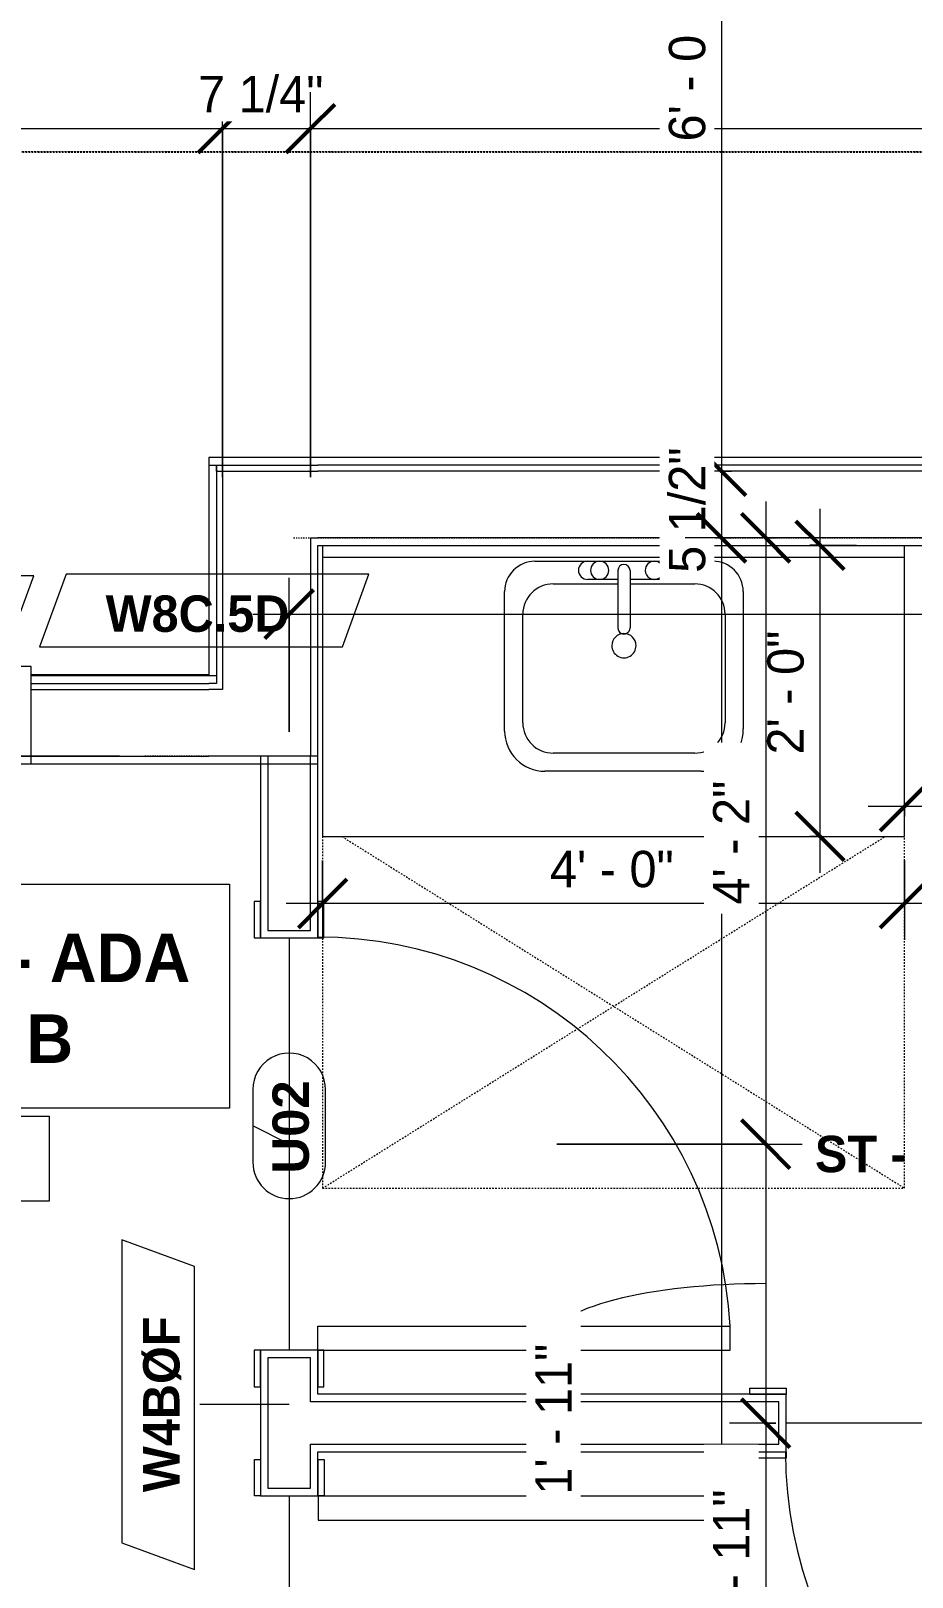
# Model space of a CAD drawing. Header units: inches. Extents: x -4058 to -1781, y 9814 to 12264.
# Drawn here: x -2668.4 to -2595.7, y 11555.5 to 11683 of the extents above; entities that cross this region are included whole.
import ezdxf

# ---------------------------------------------------------------- set-up
doc = ezdxf.new("R2010")
doc.units = ezdxf.units.IN
doc.header["$MEASUREMENT"] = 0
for name, pattern in [('Aligning Line 1_8_', [0.25, 0.125, -0.125]), ('Dash', [0.25, 0.125, -0.125]), ('Dash 3_32_', [0.1875, 0.09375, -0.09375]), ('Dash_2_', [0.25, 0.125, -0.125])]:
    doc.linetypes.add(name, pattern=pattern)
for name, color, linetype, lineweight in [('0-1', 7, 'Continuous', 5), ('0-3', 8, 'Continuous', 9), ('A-ANNO-DIMS', 211, 'Continuous', 9), ('A-ANNO-DIMS-32', 211, 'Continuous', 9), ('A-AREA-IDEN', 2, 'Continuous', 9), ('A-DETL-1', 90, 'Dash 3_32_', 9), ('A-DOOR-1', 7, 'Continuous', 9), ('A-DOOR-2', 31, 'Continuous', 9), ('A-DOOR-FRAM-1', 7, 'Continuous', 9), ('A-DOOR-IDEN', 31, 'Continuous', 9), ('A-FLOR-1', 7, 'Continuous', 9), ('A-FLOR-2', 192, 'Continuous', 9), ('A-GENM', 5, 'Continuous', 9), ('A-GENM-2', 147, 'Dash', 9), ('A-WALL-1', 7, 'Continuous', 9), ('A-WALL-2', 113, 'Continuous', 9), ('A-WALL-IDEN', 211, 'Continuous', 9), ('G-ANNO-SYMB', 111, 'Aligning Line 1_8_', 9), ('I-WALL-3', 7, 'Continuous', 9), ('P-SANR-FIXT', 6, 'Continuous', 9), ('Q-CASE', 31, 'Continuous', 9)]:
    doc.layers.add(name, color=color, linetype=linetype, lineweight=lineweight)
doc.layers.add('0-4', color=250, linetype='Dash_2_')
doc.styles.add('Arial_B', font='arialbd.ttf', dxfattribs={"height": 3})
doc.styles.add('Century Gothic', font='ufonts.com_century-gothic.ttf', dxfattribs={"height": 3})
doc.styles.add('Century Gothic_B', font='GOTHICB.TTF', dxfattribs={"height": 3})
doc.styles.add('Century Gothic_B_1', font='GOTHICB.TTF', dxfattribs={"height": 4})
doc.dimstyles.new('MARKETING_DIMENSION', dxfattribs={"dimscale": 12, "dimtxt": 3.132505, "dimasz": 0.333333, "dimexe": 0.25, "dimexo": 0.166667, "dimgap": 0.041667, "dimtad": 1, "dimdec": 4, "dimrnd": 0.0625, "dimzin": 3, "dimdsep": 46, "dimlunit": 4, "dimtxsty": 'Century Gothic', "dimblk1": 'OBLIQUE', "dimblk2": 'OBLIQUE', "dimsah": 1, "dimcen": 0.09, "dimdle": 0.25, "dimazin": 0, "dimtfac": 1, "dimtdec": 4, "dimtix": 1, "dimtmove": 0, "dimatfit": 3, "dimfxl": 1, "dimtvp": 1, "dimtfill": 1, "dimfrac": 2, "dimtolj": 1, "dimtzin": 0, "dimarcsym": 2})
doc.dimstyles.new('THE_DIMENSION_STRING_1', dxfattribs={"dimscale": 12, "dimtxt": 3.132505, "dimasz": 0.333333, "dimexe": 0.25, "dimexo": 0.166667, "dimgap": 0.041667, "dimtad": 1, "dimdec": 4, "dimrnd": 0.0625, "dimzin": 3, "dimdsep": 46, "dimlunit": 4, "dimtxsty": 'Century Gothic', "dimblk1": 'OBLIQUE', "dimblk2": 'OBLIQUE', "dimsah": 1, "dimcen": 0.09, "dimdle": 0.25, "dimazin": 0, "dimtfac": 1, "dimtdec": 4, "dimtix": 1, "dimtmove": 1, "dimatfit": 3, "dimfxl": 1, "dimtvp": 1, "dimtfill": 1, "dimfrac": 2, "dimtolj": 1, "dimtzin": 0, "dimarcsym": 2})
doc.dimstyles.new('THE_DIMENSION_STRING_2', dxfattribs={"dimscale": 12, "dimtxt": 3.132505, "dimasz": 0.333333, "dimexe": 0.25, "dimexo": 0.166667, "dimgap": 0.041667, "dimtad": 1, "dimdec": 4, "dimrnd": 0.0625, "dimzin": 3, "dimdsep": 46, "dimlunit": 4, "dimtxsty": 'Century Gothic', "dimblk1": 'OBLIQUE', "dimblk2": 'OBLIQUE', "dimsah": 1, "dimcen": 0.09, "dimdle": 0.25, "dimazin": 0, "dimtfac": 1, "dimtdec": 4, "dimtix": 1, "dimtmove": 0, "dimatfit": 3, "dimfxl": 1, "dimtvp": 1, "dimtfill": 1, "dimfrac": 2, "dimtolj": 1, "dimtzin": 0, "dimarcsym": 2})
doc.dimstyles.new('THE_DIMENSION_STRING_5', dxfattribs={"dimscale": 12, "dimtxt": 3.132505, "dimasz": 0.333333, "dimexe": 0.25, "dimexo": 0.166667, "dimgap": 0.041667, "dimtad": 1, "dimdec": 4, "dimrnd": 0.0625, "dimzin": 3, "dimdsep": 46, "dimlunit": 4, "dimtxsty": 'Century Gothic', "dimblk1": 'OBLIQUE', "dimblk2": 'OBLIQUE', "dimsah": 1, "dimcen": 0.09, "dimdle": 0.25, "dimazin": 0, "dimtfac": 1, "dimtdec": 4, "dimtix": 1, "dimtmove": 0, "dimatfit": 3, "dimfxl": 1, "dimtvp": 1, "dimtfill": 1, "dimfrac": 2, "dimtolj": 1, "dimtzin": 0, "dimarcsym": 2})

# ---------------------------------------------------------------- blocks, each defined once
blk = doc.blocks.new('CTR - 1st Phase - Shell_rvt-1-UNITS PLANS - 3RD FLOOR')
at = {"layer": 'A-FLOR-1'}
blk.add_line((-2653.75, 11629.94), (-2668.41, 11629.94), dxfattribs=at)
blk = doc.blocks.new('HOLLOW METAL - UNIT DOOR-2191978-UNITS PLANS - 3RD FLOOR')
at = {"layer": 'A-DOOR-1'}
for p, q in [((18, 39.875), (16.25, 39.875)), ((16.25, 39.875), (16.25, 3.875)), ((18, 3.875), (18, 39.875)), ((16.25, 3.875), (18, 3.875))]:
    blk.add_line(p, q, dxfattribs=at)
blk.add_arc((18, 3.875), 36, 90, 180, dxfattribs=at)
at = {"layer": 'A-DOOR-FRAM-1'}
for p, q in [((-18, 3.875), (-20, 3.875)), ((-20, 3.875), (-20, -4.125)), ((-18, 1.9375), (-18, 3.875)), ((18, 3.875), (18, 1.9375)), ((20, 3.875), (18, 3.875)), ((20, -4.125), (20, 3.875)), ((-17.375, 1.9375), (-18, 1.9375)), ((-17.375, -2.1875), (-17.375, 1.9375)), ((18, 1.9375), (17.375, 1.9375)), ((17.375, 1.9375), (17.375, -2.1875)), ((-18, -4.125), (-18, -2.1875)), ((-18, -2.1875), (-17.375, -2.1875)), ((17.375, -2.1875), (18, -2.1875)), ((18, -2.1875), (18, -4.125)), ((-20, -4.125), (-18, -4.125)), ((18, -4.125), (20, -4.125))]:
    blk.add_line(p, q, dxfattribs=at)
blk = doc.blocks.new('CTR - 1st Phase - Common Walls_rvt-1-UNITS PLANS - 3RD FLOOR')
at = {"layer": 'A-WALL-1'}
for p, q in [((-2653.75, 11647.24), (-2653.12, 11647.24)), ((-2653.12, 11647.24), (-2644.75, 11647.24)), ((-2653.12, 11646.74), (-2653.12, 11647.24)), ((-2653.12, 11647.24), (-2653.12, 11646.74)), ((-2510.43, 11647.24), (-2644.75, 11647.24)), ((-2653.12, 11646.74), (-2652.62, 11646.74)), ((-2653.12, 11646.74), (-2653.12, 11629.86)), ((-2652.62, 11646.74), (-2645.37, 11646.74)), ((-2652.62, 11646.74), (-2652.62, 11628.74)), ((-2645.37, 11646.74), (-2644.75, 11646.74)), ((-2509.93, 11646.74), (-2644.75, 11646.74)), ((-2645.37, 11641.24), (-2644.75, 11641.24)), ((-2645.37, 11641.24), (-2645.37, 11623.24)), ((-2516.94, 11641.24), (-2644.75, 11641.24)), ((-2668.41, 11629.24), (-2653.75, 11629.24)), ((-2653.12, 11629.86), (-2653.75, 11629.86)), ((-2653.12, 11629.24), (-2653.75, 11629.24)), ((-2653.12, 11629.86), (-2653.12, 11629.24)), ((-2653.12, 11629.86), (-2653.12, 11629.24)), ((-2668.41, 11628.74), (-2653.75, 11628.74)), ((-2653.12, 11628.74), (-2653.75, 11628.74)), ((-2652.62, 11628.74), (-2653.12, 11628.74)), ((-2668.41, 11623.24), (-2653.75, 11623.24)), ((-2652.62, 11623.24), (-2653.75, 11623.24)), ((-2645.37, 11623.24), (-2652.62, 11623.24))]:
    blk.add_line(p, q, dxfattribs=at)
at = {"layer": 'I-WALL-3'}
for p, q in [((-2644.75, 11647.86), (-2653.75, 11647.86)), ((-2653.75, 11647.86), (-2653.75, 11647.24)), ((-2653.75, 11647.24), (-2653.75, 11629.86)), ((-2511.06, 11647.86), (-2644.75, 11647.86)), ((-2644.75, 11640.61), (-2644.37, 11640.61)), ((-2644.75, 11622.61), (-2644.75, 11640.61)), ((-2596.37, 11640.61), (-2556.06, 11640.61)), ((-2653.75, 11629.86), (-2668.41, 11629.86)), ((-2668.41, 11622.61), (-2653.75, 11622.61)), ((-2653.75, 11622.61), (-2645.37, 11622.61)), ((-2645.37, 11622.61), (-2644.75, 11622.61))]:
    blk.add_line(p, q, dxfattribs=at)
at = {"layer": '0-3', "rotation": 180}
blk.add_blockref('HOLLOW METAL - UNIT DOOR-2191978-UNITS PLANS - 3RD FLOOR', (-2688.41, 11626.49), dxfattribs=at)
blk = doc.blocks.new('SWING - SINGLE - FLUSH - SWING - FLUSH - 2-10 x 6-8 - PRIVACY-4202130-UNITS PLANS - 3RD FLOOR')
at = {"layer": 'A-DOOR-2'}
for p, q in [((-20, 2.37), (-20, 2.87)), ((-20, 2.87), (-17, 2.87)), ((-17, 2.87), (-17, 2.37)), ((17, 2.37), (17, 2.87)), ((17, 2.87), (20, 2.87)), ((20, 2.87), (20, 2.37)), ((-17, 2.37), (-20, 2.37)), ((20, 2.37), (17, 2.37)), ((-20, -2.38), (-17, -2.38)), ((-20, -2.88), (-20, -2.38)), ((-17, -2.38), (-17, -2.88)), ((15, -2.38), (15, -36.38)), ((17, -2.38), (15, -2.38)), ((17, -2.38), (17, -36.38)), ((17, -2.38), (20, -2.38)), ((17, -2.88), (17, -2.38)), ((20, -2.38), (20, -2.88)), ((-17, -2.88), (-20, -2.88)), ((20, -2.88), (17, -2.88)), ((17, -36.38), (15, -36.38))]:
    blk.add_line(p, q, dxfattribs=at)
blk.add_arc((17, -2.38), 34.07, 180, 266.6343, dxfattribs=at)
blk = doc.blocks.new('SWING - SINGLE - FLUSH - SWING - FLUSH - 2-10 x 6-8 - PRIVACY-4202132-UNITS PLANS - 3RD FLOOR')
at = {"layer": 'A-DOOR-2'}
for p, q in [((-20, 2.37), (-20, 2.87)), ((-20, 2.87), (-17, 2.87)), ((-17, 2.87), (-17, 2.37)), ((17, 2.37), (17, 2.87)), ((17, 2.87), (20, 2.87)), ((20, 2.87), (20, 2.37)), ((-17, 2.37), (-20, 2.37)), ((20, 2.37), (17, 2.37)), ((-20, -2.38), (-17, -2.38)), ((-20, -2.88), (-20, -2.38)), ((-17, -2.38), (-17, -2.88)), ((15, -2.38), (15, -36.38)), ((17, -2.38), (15, -2.38)), ((17, -2.38), (17, -36.38)), ((17, -2.38), (20, -2.38)), ((17, -2.88), (17, -2.38)), ((20, -2.38), (20, -2.88)), ((-17, -2.88), (-20, -2.88)), ((20, -2.88), (17, -2.88)), ((17, -36.38), (15, -36.38))]:
    blk.add_line(p, q, dxfattribs=at)
blk.add_arc((17, -2.38), 34.07, 180, 266.6343, dxfattribs=at)
blk = doc.blocks.new('M_Sink Vanity-Square - 500 x 440mm-1372835-UNITS PLANS - 3RD FLOOR')
at = {"layer": 'P-SANR-FIXT'}
for p, q in [((-5.72, 10.23), (7.14, 10.23)), ((-5.22, 8.73), (6.46, 8.73)), ((-9.22, -4.59), (-9.22, 6.73)), ((10.46, 6.91), (10.46, -4.59)), ((-7.72, -2.72), (-7.72, 6.23)), ((8.96, 6.23), (8.96, -2.72)), ((0.12, -6.33), (0.12, -1.59)), ((1.12, -6.33), (1.12, -1.59)), ((0.12, -5.22), (-5.22, -5.22)), ((-2.88, -5.59), (0.12, -5.59)), ((6.46, -5.22), (1.12, -5.22)), ((1.12, -5.59), (3.62, -5.59)), ((7.96, -7.09), (-6.72, -7.09)), ((3.62, -7.09), (-2.88, -7.09))]:
    blk.add_line(p, q, dxfattribs=at)
for centre, radius, start, end in [((-5.72, 6.73), 3.5, 90, 180), ((7.14, 6.91), 3.32, 360, 90), ((-5.22, 6.23), 2.5, 90, 180), ((6.46, 6.23), 2.5, 360, 90), ((0.62, -0.13), 1, 360, 180), ((0.62, -0.13), 1, 180, 0), ((0.62, -1.59), 0.5, 360, 180), ((-5.22, -2.72), 2.5, 180, 270), ((6.46, -2.72), 2.5, 270, 360), ((-6.72, -4.59), 2.5, 180, 270), ((7.96, -4.59), 2.5, 270, 0), ((-2.88, -6.34), 0.75, 90, 270), ((-1.88, -6.34), 0.75, 360, 180), ((-1.88, -6.34), 0.75, 180, 0), ((0.62, -6.33), 0.5, 180, 0), ((2.62, -6.34), 0.75, 0, 180), ((2.62, -6.34), 0.75, 180, 0), ((3.62, -6.34), 0.75, 270, 90)]:
    blk.add_arc(centre, radius, start, end, dxfattribs=at)
blk = doc.blocks.new('Bath Vanity - Bath Vanity 48_-3150017-UNITS PLANS - 3RD FLOOR')
at = {"layer": 'Q-CASE'}
for p, q in [((24.74, 24), (-23.26, 24)), ((-23.26, 24), (-23.26, 1)), ((24.74, 1), (24.74, 24))]:
    blk.add_line(p, q, dxfattribs=at)
blk = doc.blocks.new('ADA Clearances - 30_x48_-V28-UNITS PLANS - 3RD FLOOR')
at = {"layer": 'A-GENM-2'}
for p, q in [((-14, -22.41), (15, 24)), ((15, 24), (-14, 24)), ((15, -24), (15, 24)), ((15, -24), (-14, 22.41)), ((-14, -24), (-8.63, -24)), ((-5.63, -24), (15, -24))]:
    blk.add_line(p, q, dxfattribs=at)
blk = doc.blocks.new('BATHROOM MIRROR - BATHROOM MIRROR 48_-3123886-UNITS PLANS - 3RD FLOOR')
at = {"layer": 'Q-CASE'}
for p, q in [((-23.26, -23), (24.74, -23)), ((-23.26, -23), (-23.26, -24)), ((24.74, -24), (-23.26, -24)), ((24.74, -24), (24.74, -23))]:
    blk.add_line(p, q, dxfattribs=at)
blk = doc.blocks.new('SWING - SINGLE - FLUSH - SWING - FLUSH - 2-10 x 6-8 - PRIVACY-4202129-UNITS PLANS - 3RD FLOOR')
at = {"layer": 'A-DOOR-2'}
for p, q in [((15, 2.37), (15, 36.38)), ((17, 36.38), (15, 36.38)), ((17, 2.37), (17, 36.38)), ((-17, 2.87), (-20, 2.87)), ((-20, 2.87), (-20, 2.37)), ((-17, 2.37), (-17, 2.87)), ((20, 2.87), (17, 2.87)), ((17, 2.87), (17, 2.37)), ((20, 2.37), (20, 2.87)), ((-20, 2.37), (-17, 2.37)), ((17, 2.37), (15, 2.37)), ((17, 2.37), (20, 2.37)), ((-17, -2.38), (-20, -2.38)), ((-20, -2.38), (-20, -2.88)), ((-17, -2.88), (-17, -2.38)), ((20, -2.38), (17, -2.38)), ((17, -2.38), (17, -2.88)), ((20, -2.88), (20, -2.38)), ((-20, -2.88), (-17, -2.88)), ((17, -2.88), (20, -2.88))]:
    blk.add_line(p, q, dxfattribs=at)
blk.add_arc((17, 2.37), 34.07, 93.3657, 180, dxfattribs=at)
blk = doc.blocks.new('Wall Tag - Arch Wall-3956453-UNITS PLANS - 3RD FLOOR')
at = {"layer": 'A-WALL-IDEN'}
for p, q in [((-0.3561, 0.0937), (-0.4244, -0.0937)), ((0.4244, 0.0937), (-0.3561, 0.0937)), ((0.3561, -0.0937), (0.4244, 0.0937)), ((-0.4244, -0.0937), (0.3561, -0.0937))]:
    blk.add_line(p, q, dxfattribs=at)
blk = doc.blocks.new('DIMBLOCK281-UNITS PLANS - 3RD FLOOR')
at = {"layer": 'A-ANNO-DIMS-32'}
for p, q in [((-2711.72, 11628.24), (-2711.72, 11677.98)), ((-2652.62, 11646.24), (-2652.62, 11677.98)), ((-2711.72, 11674.98), (-2652.62, 11674.98)), ((-2711.72, 11674.98), (-2711.72, 11628.24)), ((-2652.62, 11674.98), (-2652.62, 11646.24))]:
    blk.add_line(p, q, dxfattribs=at)
at = {"layer": 'A-ANNO-DIMS-32', "lineweight": 50}
for p, q in [((-2711.72, 11674.98), (-2709.72, 11676.98)), ((-2652.62, 11674.98), (-2650.62, 11676.98)), ((-2711.72, 11674.98), (-2713.72, 11672.98)), ((-2652.62, 11674.98), (-2654.62, 11672.98))]:
    blk.add_line(p, q, dxfattribs=at)
at = {"layer": 'A-ANNO-DIMS-32', "color": 0, "insert": (-2692.42, 11679.33), "char_height": 3, "width": 24.5827, "attachment_point": 1, "line_spacing_factor": 0.984502, "style": 'Century Gothic', "bg_fill": 3, "box_fill_scale": 1.25, "bg_fill_color": 256, "bg_fill_true_color": 13158600, "bg_fill_transparency": 0}
blk.add_mtext('4\' - 11 1/8"', dxfattribs=at)
blk = doc.blocks.new('_Oblique')
at = {"color": 0, "linetype": 'ByBlock', "lineweight": -2}
blk.add_line((-0.5, -0.5), (0.5, 0.5), dxfattribs=at)
blk = doc.blocks.new('DIMBLOCK282-UNITS PLANS - 3RD FLOOR')
at = {"layer": 'A-ANNO-DIMS-32'}
for p, q in [((-2652.62, 11646.24), (-2652.62, 11677.98)), ((-2645.37, 11646.24), (-2645.37, 11677.98)), ((-2652.62, 11674.98), (-2645.37, 11674.98)), ((-2652.62, 11674.98), (-2652.62, 11646.24)), ((-2645.37, 11674.98), (-2645.37, 11646.24))]:
    blk.add_line(p, q, dxfattribs=at)
at = {"layer": 'A-ANNO-DIMS-32', "lineweight": 50}
for p, q in [((-2652.62, 11674.98), (-2650.62, 11676.98)), ((-2645.37, 11674.98), (-2643.37, 11676.98)), ((-2652.62, 11674.98), (-2654.62, 11672.98)), ((-2645.37, 11674.98), (-2647.37, 11672.98))]:
    blk.add_line(p, q, dxfattribs=at)
at = {"layer": 'A-ANNO-DIMS-32', "color": 0, "insert": (-2654.64, 11679.33), "char_height": 3, "width": 13.5444, "attachment_point": 1, "line_spacing_factor": 0.984502, "style": 'Century Gothic', "bg_fill": 3, "box_fill_scale": 1.25, "bg_fill_color": 256, "bg_fill_true_color": 13158600, "bg_fill_transparency": 0}
blk.add_mtext('7 1/4"', dxfattribs=at)
blk = doc.blocks.new('DIMBLOCK283-UNITS PLANS - 3RD FLOOR')
at = {"layer": 'A-ANNO-DIMS-32'}
for p, q in [((-2645.37, 11646.24), (-2645.37, 11677.98)), ((-2515.31, 11646.24), (-2515.31, 11677.98)), ((-2645.37, 11674.98), (-2515.31, 11674.98)), ((-2645.37, 11674.98), (-2645.37, 11646.24)), ((-2515.31, 11674.98), (-2515.31, 11646.24))]:
    blk.add_line(p, q, dxfattribs=at)
at = {"layer": 'A-ANNO-DIMS-32', "lineweight": 50}
for p, q in [((-2645.37, 11674.98), (-2643.37, 11676.98)), ((-2515.31, 11674.98), (-2513.31, 11676.98)), ((-2645.37, 11674.98), (-2647.37, 11672.98)), ((-2515.31, 11674.98), (-2517.31, 11672.98))]:
    blk.add_line(p, q, dxfattribs=at)
at = {"layer": 'A-ANNO-DIMS-32', "color": 0, "insert": (-2592.92, 11679.33), "char_height": 3, "width": 30.1914, "attachment_point": 1, "line_spacing_factor": 0.984502, "style": 'Century Gothic', "bg_fill": 3, "box_fill_scale": 1.25, "bg_fill_color": 256, "bg_fill_true_color": 13158600, "bg_fill_transparency": 0}
blk.add_mtext('10\' - 10 1/16"', dxfattribs=at)
blk = doc.blocks.new('DIMBLOCK293-UNITS PLANS - 3RD FLOOR')
at = {"layer": 'A-ANNO-DIMS-32', "lineweight": 50}
for p, q in [((-2611.47, 11719.24), (-2613.47, 11721.24)), ((-2611.47, 11719.24), (-2609.47, 11717.24)), ((-2611.47, 11646.74), (-2613.47, 11648.74)), ((-2611.47, 11646.74), (-2609.47, 11644.74))]:
    blk.add_line(p, q, dxfattribs=at)
at = {"layer": 'A-ANNO-DIMS-32'}
for p, q in [((-2566.57, 11719.24), (-2614.47, 11719.24)), ((-2611.47, 11719.24), (-2611.47, 11646.74)), ((-2611.47, 11719.24), (-2566.57, 11719.24)), ((-2610.64, 11646.74), (-2614.47, 11646.74)), ((-2611.47, 11646.74), (-2610.64, 11646.74))]:
    blk.add_line(p, q, dxfattribs=at)
at = {"layer": 'A-ANNO-DIMS-32', "color": 0, "insert": (-2615.81, 11673.92), "char_height": 3, "width": 21.7784, "attachment_point": 1, "rotation": 90, "line_spacing_factor": 0.984502, "style": 'Century Gothic', "bg_fill": 3, "box_fill_scale": 1.25, "bg_fill_color": 256, "bg_fill_true_color": 13158600, "bg_fill_transparency": 0}
blk.add_mtext('6\' - 0 1/2"', dxfattribs=at)
blk = doc.blocks.new('DIMBLOCK294-UNITS PLANS - 3RD FLOOR')
at = {"layer": 'A-ANNO-DIMS-32', "lineweight": 50}
for p, q in [((-2611.47, 11646.74), (-2613.47, 11648.74)), ((-2611.47, 11646.74), (-2609.47, 11644.74)), ((-2611.47, 11641.24), (-2613.47, 11643.24)), ((-2611.47, 11641.24), (-2609.47, 11639.24))]:
    blk.add_line(p, q, dxfattribs=at)
at = {"layer": 'A-ANNO-DIMS-32'}
for p, q in [((-2610.64, 11646.74), (-2614.47, 11646.74)), ((-2611.47, 11646.74), (-2611.47, 11641.24)), ((-2611.47, 11646.74), (-2610.64, 11646.74)), ((-2610.64, 11641.24), (-2614.47, 11641.24)), ((-2611.47, 11641.24), (-2610.64, 11641.24))]:
    blk.add_line(p, q, dxfattribs=at)
at = {"layer": 'A-ANNO-DIMS-32', "color": 0, "insert": (-2615.81, 11638.35), "char_height": 3, "width": 13.5444, "attachment_point": 1, "rotation": 90, "line_spacing_factor": 0.984502, "style": 'Century Gothic', "bg_fill": 3, "box_fill_scale": 1.25, "bg_fill_color": 256, "bg_fill_true_color": 13158600, "bg_fill_transparency": 0}
blk.add_mtext('5 1/2"', dxfattribs=at)
blk = doc.blocks.new('DIMBLOCK295-UNITS PLANS - 3RD FLOOR')
at = {"layer": 'A-ANNO-DIMS-32', "lineweight": 50}
for p, q in [((-2611.47, 11641.24), (-2613.47, 11643.24)), ((-2611.47, 11641.24), (-2609.47, 11639.24)), ((-2611.47, 11255.64), (-2613.47, 11257.64)), ((-2611.47, 11255.64), (-2609.47, 11253.64))]:
    blk.add_line(p, q, dxfattribs=at)
at = {"layer": 'A-ANNO-DIMS-32'}
for p, q in [((-2610.64, 11641.24), (-2614.47, 11641.24)), ((-2611.47, 11641.24), (-2611.47, 11255.64)), ((-2611.47, 11641.24), (-2610.64, 11641.24)), ((-2610.64, 11255.64), (-2614.47, 11255.64)), ((-2611.47, 11255.64), (-2610.64, 11255.64))]:
    blk.add_line(p, q, dxfattribs=at)
at = {"layer": 'A-ANNO-DIMS-32', "color": 0, "insert": (-2615.81, 11438.2), "char_height": 3, "width": 24.5827, "attachment_point": 1, "rotation": 90, "line_spacing_factor": 0.984502, "style": 'Century Gothic', "bg_fill": 3, "box_fill_scale": 1.25, "bg_fill_color": 256, "bg_fill_true_color": 13158600, "bg_fill_transparency": 0}
blk.add_mtext('32\' - 1 5/8"', dxfattribs=at)
blk = doc.blocks.new('DIMBLOCK1265-UNITS PLANS - 3RD FLOOR')
at = {"layer": 'A-ANNO-DIMS-32'}
for p, q in [((-2644.37, 11614.62), (-2644.37, 11608.09)), ((-2644.37, 11611.09), (-2644.37, 11614.62)), ((-2596.37, 11614.62), (-2596.37, 11608.09)), ((-2596.37, 11611.09), (-2596.37, 11614.62)), ((-2593.37, 11611.09), (-2647.37, 11611.09))]:
    blk.add_line(p, q, dxfattribs=at)
at = {"layer": 'A-ANNO-DIMS-32', "lineweight": 50}
for p, q in [((-2644.37, 11611.09), (-2642.37, 11613.09)), ((-2596.37, 11611.09), (-2594.37, 11613.09)), ((-2644.37, 11611.09), (-2646.37, 11609.09)), ((-2596.37, 11611.09), (-2598.37, 11609.09))]:
    blk.add_line(p, q, dxfattribs=at)
at = {"layer": 'A-ANNO-DIMS-32', "color": 0, "insert": (-2625.62, 11615.43), "char_height": 3, "width": 12.5897, "attachment_point": 1, "line_spacing_factor": 0.984502, "style": 'Century Gothic', "bg_fill": 3, "box_fill_scale": 1.25, "bg_fill_color": 256, "bg_fill_true_color": 13158600, "bg_fill_transparency": 0}
blk.add_mtext('4\' - 0"', dxfattribs=at)
blk = doc.blocks.new('DIMBLOCK1266-UNITS PLANS - 3RD FLOOR')
at = {"layer": 'A-ANNO-DIMS-32'}
for p, q in [((-2603.34, 11613.62), (-2603.34, 11643.62)), ((-2604.17, 11640.62), (-2600.34, 11640.62)), ((-2603.34, 11640.62), (-2604.17, 11640.62)), ((-2604.17, 11616.62), (-2600.34, 11616.62)), ((-2603.34, 11616.62), (-2604.17, 11616.62))]:
    blk.add_line(p, q, dxfattribs=at)
at = {"layer": 'A-ANNO-DIMS-32', "lineweight": 50}
for p, q in [((-2603.34, 11640.62), (-2605.34, 11642.62)), ((-2603.34, 11640.62), (-2601.34, 11638.62)), ((-2603.34, 11616.62), (-2605.34, 11618.62)), ((-2603.34, 11616.62), (-2601.34, 11614.62))]:
    blk.add_line(p, q, dxfattribs=at)
at = {"layer": 'A-ANNO-DIMS-32', "color": 0, "insert": (-2607.69, 11623.37), "char_height": 3, "width": 12.5897, "attachment_point": 1, "rotation": 90, "line_spacing_factor": 0.984502, "style": 'Century Gothic', "bg_fill": 3, "box_fill_scale": 1.25, "bg_fill_color": 256, "bg_fill_true_color": 13158600, "bg_fill_transparency": 0}
blk.add_mtext('2\' - 0"', dxfattribs=at)
blk = doc.blocks.new('DIMBLOCK1267-UNITS PLANS - 3RD FLOOR')
at = {"layer": 'A-ANNO-DIMS-32'}
for p, q in [((-2596.37, 11618.26), (-2596.37, 11622.09)), ((-2560.19, 11618.26), (-2560.19, 11622.09)), ((-2557.19, 11619.09), (-2599.37, 11619.09)), ((-2596.37, 11619.09), (-2596.37, 11618.26)), ((-2560.19, 11619.09), (-2560.19, 11618.26))]:
    blk.add_line(p, q, dxfattribs=at)
at = {"layer": 'A-ANNO-DIMS-32', "lineweight": 50}
for p, q in [((-2596.37, 11619.09), (-2594.37, 11621.09)), ((-2560.19, 11619.09), (-2558.19, 11621.09)), ((-2596.37, 11619.09), (-2598.37, 11617.09)), ((-2560.19, 11619.09), (-2562.19, 11617.09))]:
    blk.add_line(p, q, dxfattribs=at)
at = {"layer": 'A-ANNO-DIMS-32', "color": 0, "insert": (-2585.79, 11617.51), "char_height": 3, "width": 18.0194, "attachment_point": 1, "line_spacing_factor": 0.984502, "style": 'Century Gothic', "bg_fill": 3, "box_fill_scale": 1.25, "bg_fill_color": 256, "bg_fill_true_color": 13158600, "bg_fill_transparency": 0}
blk.add_mtext('33" MIN', dxfattribs=at)
at = {"layer": 'A-ANNO-DIMS-32', "color": 0, "insert": (-2588.52, 11623.43), "char_height": 3, "width": 24.5827, "attachment_point": 1, "line_spacing_factor": 0.984502, "style": 'Century Gothic', "bg_fill": 3, "box_fill_scale": 1.25, "bg_fill_color": 256, "bg_fill_true_color": 13158600, "bg_fill_transparency": 0}
blk.add_mtext('3\' - 0 3/16"', dxfattribs=at)
blk = doc.blocks.new('DIMBLOCK1296-UNITS PLANS - 3RD FLOOR')
at = {"layer": 'A-ANNO-DIMS-32', "lineweight": 50}
for p, q in [((-2607.82, 11641.24), (-2609.82, 11643.24)), ((-2607.82, 11641.24), (-2605.82, 11639.24)), ((-2607.82, 11591.24), (-2609.82, 11593.24)), ((-2607.82, 11591.24), (-2605.82, 11589.24))]:
    blk.add_line(p, q, dxfattribs=at)
at = {"layer": 'A-ANNO-DIMS-32'}
for p, q in [((-2607.82, 11644.24), (-2607.82, 11591.24)), ((-2606.99, 11641.24), (-2610.82, 11641.24)), ((-2607.82, 11641.24), (-2606.99, 11641.24)), ((-2625.06, 11591.24), (-2604.82, 11591.24)), ((-2607.82, 11591.24), (-2625.06, 11591.24))]:
    blk.add_line(p, q, dxfattribs=at)
at = {"layer": 'A-ANNO-DIMS-32', "color": 0, "insert": (-2612.16, 11611), "char_height": 3, "width": 12.5897, "attachment_point": 1, "rotation": 90, "line_spacing_factor": 0.984502, "style": 'Century Gothic', "bg_fill": 3, "box_fill_scale": 1.25, "bg_fill_color": 256, "bg_fill_true_color": 13158600, "bg_fill_transparency": 0}
blk.add_mtext('4\' - 2"', dxfattribs=at)
blk = doc.blocks.new('DIMBLOCK1297-UNITS PLANS - 3RD FLOOR')
at = {"layer": 'A-ANNO-DIMS-32', "lineweight": 50}
for p, q in [((-2607.82, 11591.24), (-2609.82, 11593.24)), ((-2607.82, 11591.24), (-2605.82, 11589.24)), ((-2607.82, 11568.24), (-2609.82, 11570.24)), ((-2607.82, 11568.24), (-2605.82, 11566.24))]:
    blk.add_line(p, q, dxfattribs=at)
at = {"layer": 'A-ANNO-DIMS-32'}
for p, q in [((-2625.06, 11591.24), (-2604.82, 11591.24)), ((-2607.82, 11591.24), (-2625.06, 11591.24)), ((-2607.82, 11591.24), (-2607.82, 11568.24)), ((-2606.99, 11568.24), (-2610.82, 11568.24)), ((-2607.82, 11568.24), (-2606.99, 11568.24))]:
    blk.add_line(p, q, dxfattribs=at)
blk.add_ellipse((-2607.82, 11575.17), major_axis=(17.62, 0), ratio=0.259687, start_param=1.570796, end_param=3.141593, dxfattribs=at)
at = {"layer": 'A-ANNO-DIMS-32', "color": 0, "insert": (-2626.82, 11562.34), "char_height": 3, "width": 15.394, "attachment_point": 1, "rotation": 90, "line_spacing_factor": 0.984502, "style": 'Century Gothic', "bg_fill": 3, "box_fill_scale": 1.25, "bg_fill_color": 256, "bg_fill_true_color": 13158600, "bg_fill_transparency": 0}
blk.add_mtext('1\' - 11"', dxfattribs=at)
blk = doc.blocks.new('DIMBLOCK1298-UNITS PLANS - 3RD FLOOR')
at = {"layer": 'A-ANNO-DIMS-32', "lineweight": 50}
for p, q in [((-2607.82, 11568.24), (-2609.82, 11570.24)), ((-2607.82, 11568.24), (-2605.82, 11566.24)), ((-2607.82, 11545.24), (-2609.82, 11547.24)), ((-2607.82, 11545.24), (-2605.82, 11543.24))]:
    blk.add_line(p, q, dxfattribs=at)
at = {"layer": 'A-ANNO-DIMS-32'}
for p, q in [((-2606.99, 11568.24), (-2610.82, 11568.24)), ((-2607.82, 11568.24), (-2607.82, 11545.24)), ((-2607.82, 11568.24), (-2606.99, 11568.24)), ((-2623.03, 11545.24), (-2604.82, 11545.24)), ((-2607.82, 11545.24), (-2623.03, 11545.24))]:
    blk.add_line(p, q, dxfattribs=at)
at = {"layer": 'A-ANNO-DIMS-32', "color": 0, "insert": (-2612.16, 11550.33), "char_height": 3, "width": 15.394, "attachment_point": 1, "rotation": 90, "line_spacing_factor": 0.984502, "style": 'Century Gothic', "bg_fill": 3, "box_fill_scale": 1.25, "bg_fill_color": 256, "bg_fill_true_color": 13158600, "bg_fill_transparency": 0}
blk.add_mtext('1\' - 11"', dxfattribs=at)
blk = doc.blocks.new('Door Tag - Type Mark-2601225-UNITS PLANS - 3RD FLOOR')
at = {"layer": 'A-DOOR-IDEN'}
for p, q in [((0.09375, 0.09375), (-0.09375, 0.09375)), ((-0.09375, -0.09375), (0.09375, -0.09375))]:
    blk.add_line(p, q, dxfattribs=at)
for centre, start, end in [((-0.09375, 0), 90, 270), ((0.09375, 0), 270, 90)]:
    blk.add_arc(centre, 0.09375, start, end, dxfattribs=at)
blk = doc.blocks.new('DIMBLOCK1307-UNITS PLANS - 3RD FLOOR')
at = {"layer": 'A-ANNO-DIMS-32'}
for p, q in [((-2676.55, 11626.24), (-2676.55, 11519.24)), ((-2661.12, 11623.24), (-2679.55, 11623.24)), ((-2676.55, 11623.24), (-2661.12, 11623.24)), ((-2672.12, 11522.24), (-2679.55, 11522.24)), ((-2676.55, 11522.24), (-2672.12, 11522.24))]:
    blk.add_line(p, q, dxfattribs=at)
at = {"layer": 'A-ANNO-DIMS-32', "lineweight": 50}
for p, q in [((-2676.55, 11623.24), (-2678.55, 11625.24)), ((-2676.55, 11623.24), (-2674.55, 11621.24)), ((-2676.55, 11522.24), (-2678.55, 11524.24)), ((-2676.55, 11522.24), (-2674.55, 11520.24))]:
    blk.add_line(p, q, dxfattribs=at)
at = {"layer": 'A-ANNO-DIMS-32', "color": 0, "insert": (-2680.89, 11567.5), "char_height": 3, "width": 12.5897, "attachment_point": 1, "rotation": 90, "line_spacing_factor": 0.984502, "style": 'Century Gothic', "bg_fill": 3, "box_fill_scale": 1.25, "bg_fill_color": 256, "bg_fill_true_color": 13158600, "bg_fill_transparency": 0}
blk.add_mtext('8\' - 5"', dxfattribs=at)
blk = doc.blocks.new('DIMBLOCK1430-UNITS PLANS - 3RD FLOOR')
at = {"layer": 'A-ANNO-DIMS-32'}
for p, q in [((-2647.12, 11625.24), (-2647.12, 11637.94)), ((-2513.12, 11635.76), (-2513.12, 11631.94)), ((-2513.12, 11634.94), (-2513.12, 11635.76)), ((-2650.12, 11634.94), (-2510.12, 11634.94)), ((-2647.12, 11634.94), (-2647.12, 11625.24))]:
    blk.add_line(p, q, dxfattribs=at)
at = {"layer": 'A-ANNO-DIMS-32', "lineweight": 50}
for p, q in [((-2647.12, 11634.94), (-2645.12, 11636.94)), ((-2513.12, 11634.94), (-2511.12, 11636.94)), ((-2647.12, 11634.94), (-2649.12, 11632.94)), ((-2513.12, 11634.94), (-2515.12, 11632.94))]:
    blk.add_line(p, q, dxfattribs=at)
at = {"layer": 'A-ANNO-DIMS-32', "color": 0, "insert": (-2586.54, 11639.28), "char_height": 3, "width": 15.394, "attachment_point": 1, "line_spacing_factor": 0.984502, "style": 'Century Gothic', "bg_fill": 3, "box_fill_scale": 1.25, "bg_fill_color": 256, "bg_fill_true_color": 13158600, "bg_fill_transparency": 0}
blk.add_mtext('11\' - 2"', dxfattribs=at)

msp = doc.modelspace()

# ---------------------------------------------------------------- linework, layer by layer
at = {"layer": 'A-AREA-IDEN', "flags": 128}
for points in [[(-2699.73703, 11612.66794), (-2652.03435, 11612.66794), (-2652.03435, 11594.21881), (-2699.73703, 11594.21881)], [(-2684.84789, 11593.54244), (-2666.92348, 11593.54244), (-2666.92348, 11586.54087), (-2684.84789, 11586.54087)]]:
    msp.add_lwpolyline(points, close=True, dxfattribs=at)
at = {"layer": 'A-DETL-1'}
for p, q in [((-2646.76194, 11641.24399), (-2519.08929, 11641.24399)), ((-2653.12374, 11623.24399), (-2659.12374, 11623.24399))]:
    msp.add_line(p, q, dxfattribs=at)
at = {"layer": 'A-DOOR-IDEN'}
msp.add_line((-2647.12374, 11591.24399), (-2650.12374, 11592.75083), dxfattribs=at)
at = {"layer": 'A-FLOR-2'}
for p, q in [((-2647.12374, 11608.24399), (-2647.12374, 11574.24399)), ((-2572.12374, 11568.24399), (-2606.12374, 11568.24399)), ((-2647.12374, 11562.24399), (-2647.12374, 11528.24399))]:
    msp.add_line(p, q, dxfattribs=at)
at = {"layer": 'A-WALL-2'}
for p, q in [((-2649.49874, 11623.2394), (-2649.49874, 11608.24399)), ((-2644.74874, 11623.2394), (-2649.49874, 11623.2394)), ((-2648.87374, 11623.2394), (-2648.87374, 11608.86899)), ((-2645.37374, 11608.86899), (-2645.37374, 11623.2394)), ((-2644.74874, 11608.24399), (-2644.74874, 11623.2394)), ((-2648.87374, 11608.86899), (-2645.37374, 11608.86899)), ((-2649.49874, 11608.24399), (-2644.74874, 11608.24399)), ((-2649.49874, 11574.24399), (-2649.49874, 11562.24399)), ((-2644.74874, 11574.24399), (-2649.49874, 11574.24399)), ((-2648.87374, 11573.61899), (-2648.87374, 11562.86899)), ((-2645.37374, 11573.61899), (-2648.87374, 11573.61899)), ((-2645.37374, 11569.99399), (-2645.37374, 11573.61899)), ((-2644.74874, 11570.61899), (-2644.74874, 11574.24399)), ((-2606.12374, 11570.61899), (-2644.74874, 11570.61899)), ((-2606.12374, 11565.86899), (-2606.12374, 11570.61899)), ((-2606.74874, 11569.99399), (-2645.37374, 11569.99399)), ((-2606.74874, 11566.49399), (-2606.74874, 11569.99399)), ((-2645.37374, 11562.86899), (-2645.37374, 11566.49399)), ((-2645.37374, 11566.49399), (-2606.74874, 11566.49399)), ((-2644.74874, 11562.24399), (-2644.74874, 11565.86899)), ((-2644.74874, 11565.86899), (-2606.12374, 11565.86899)), ((-2649.49874, 11562.24399), (-2644.74874, 11562.24399)), ((-2648.87374, 11562.86899), (-2645.37374, 11562.86899))]:
    msp.add_line(p, q, dxfattribs=at)
at = {"layer": 'A-WALL-IDEN'}
msp.add_line((-2647.12374, 11569.76639), (-2654.50565, 11569.76639), dxfattribs=at)
at = {"layer": 'G-ANNO-SYMB'}
msp.add_line((-1939.7738, 11673.0624), (-3043.10454, 11673.0624), dxfattribs=at)

# ---------------------------------------------------------------- block references
at = {"layer": '0-1'}
for name in ['CTR - 1st Phase - Shell_rvt-1-UNITS PLANS - 3RD FLOOR', 'CTR - 1st Phase - Common Walls_rvt-1-UNITS PLANS - 3RD FLOOR']:
    msp.add_blockref(name, (0, 0), dxfattribs=at)
at = {"layer": 'A-DOOR-2'}
for name, p, rotation in [('SWING - SINGLE - FLUSH - SWING - FLUSH - 2-10 x 6-8 - PRIVACY-4202129-UNITS PLANS - 3RD FLOOR', (-2647.12374, 11591.24399), 270.0000000000326), ('SWING - SINGLE - FLUSH - SWING - FLUSH - 2-10 x 6-8 - PRIVACY-4202130-UNITS PLANS - 3RD FLOOR', (-2647.12374, 11545.24399), 90.00000000003263)]:
    msp.add_blockref(name, p, dxfattribs=dict(at, rotation=rotation))
msp.add_blockref('SWING - SINGLE - FLUSH - SWING - FLUSH - 2-10 x 6-8 - PRIVACY-4202132-UNITS PLANS - 3RD FLOOR', (-2589.12374, 11568.24399), dxfattribs=at)
at = {"layer": 'A-DOOR-IDEN', "xscale": 31.99999999999999, "yscale": 31.99999999999999, "zscale": 31.99999999999999, "rotation": 89.99999999999955}
msp.add_blockref('Door Tag - Type Mark-2601225-UNITS PLANS - 3RD FLOOR', (-2647.12374, 11592.75083), dxfattribs=at)
at = {"layer": 'A-GENM', "rotation": 269.9999999999376}
msp.add_blockref('ADA Clearances - 30_x48_-V28-UNITS PLANS - 3RD FLOOR', (-2620.37374, 11602.6144), dxfattribs=at)
at = {"layer": 'A-WALL-IDEN', "xscale": 31.99999999999999, "yscale": 31.99999999999999, "zscale": 31.99999999999999}
for p in [(-2654.12576, 11635.2394), (-2681.76749, 11635.11237)]:
    msp.add_blockref('Wall Tag - Arch Wall-3956453-UNITS PLANS - 3RD FLOOR', p, dxfattribs=at)
at = {"layer": 'A-WALL-IDEN', "xscale": 31.99999999999999, "yscale": 31.99999999999999, "zscale": 31.99999999999999, "rotation": 89.99999999999955}
msp.add_blockref('Wall Tag - Arch Wall-3956453-UNITS PLANS - 3RD FLOOR', (-2657.92367, 11569.76639), dxfattribs=at)
at = {"layer": 'P-SANR-FIXT', "rotation": 180}
msp.add_blockref('M_Sink Vanity-Square - 500 x 440mm-1372835-UNITS PLANS - 3RD FLOOR', (-2618.89425, 11632.21524), dxfattribs=at)
at = {"layer": 'Q-CASE', "rotation": 180}
for name, p in [('BATHROOM MIRROR - BATHROOM MIRROR 48_-3123886-UNITS PLANS - 3RD FLOOR', (-2619.63603, 11616.6144)), ('Bath Vanity - Bath Vanity 48_-3150017-UNITS PLANS - 3RD FLOOR', (-2619.63603, 11640.61899))]:
    msp.add_blockref(name, p, dxfattribs=at)

# ---------------------------------------------------------------- texts
at = {"layer": 'A-AREA-IDEN', "attachment_point": 1}
for s, insert, char_height, width, style in [('STUDIO A - ADA', (-2697.17703, 11608.60794), 4, 51.51, 'Century Gothic_B_1'), ('TYPE B', (-2684.26036, 11601.94127), 4, 20.301, 'Century Gothic_B_1'), ('ST - BATH - OPTION A', (-2603.76483, 11591.93169), 3, 51.51, 'Century Gothic_B')]:
    msp.add_mtext(s, dxfattribs=dict(at, insert=insert, char_height=char_height, width=width, style=style))
at = {"layer": 'A-DOOR-IDEN', "insert": (-2648.50359, 11588.81895), "char_height": 3, "width": 9.393, "attachment_point": 1, "rotation": 90, "style": 'Arial_B'}
msp.add_mtext('U02', dxfattribs=at)
at = {"layer": 'A-WALL-IDEN', "insert": (-2662.26137, 11636.48693), "char_height": 3, "width": 19.594, "attachment_point": 1, "style": 'Century Gothic_B'}
msp.add_mtext('W8C.5D', dxfattribs=at)
at = {"layer": 'A-WALL-IDEN', "insert": (-2659.1712, 11562.55047), "char_height": 3, "width": 17.372, "attachment_point": 1, "rotation": 90, "style": 'Century Gothic_B'}
msp.add_mtext('W4BØF', dxfattribs=at)

# ---------------------------------------------------------------- next in the draw order: dimensions: what is measured, and where the dimension line sits
at = {"layer": 'A-ANNO-DIMS'}
dim = msp.add_linear_dim(base=(-2652.62374, 11674.9848), p1=(-2711.72374, 11626.2394), p2=(-2652.62374, 11644.2394), dimstyle='THE_DIMENSION_STRING_2', override={"dimpost": '<>', "dimfxl": 61.780337}, dxfattribs=at)
dim.commit()
dim.dimension.update_dxf_attribs({"geometry": 'DIMBLOCK281-UNITS PLANS - 3RD FLOOR', "text_midpoint": (-2682.17374, 11677.22647)})

# ---------------------------------------------------------------- next in the draw order: dimensions: what is measured, and where the dimension line sits
dim = msp.add_linear_dim(base=(-2645.37374, 11674.9848), p1=(-2652.62374, 11644.2394), p2=(-2645.37374, 11644.2394), dimstyle='THE_DIMENSION_STRING_2', override={"dimpost": '<>', "dimfxl": 7.25}, dxfattribs=at)
dim.commit()
dim.dimension.update_dxf_attribs({"geometry": 'DIMBLOCK282-UNITS PLANS - 3RD FLOOR', "text_midpoint": (-2648.99874, 11677.22647)})
dim = msp.add_linear_dim(base=(-2676.54923, 11522.24399), p1=(-2659.12374, 11623.24399), p2=(-2670.12374, 11522.24399), angle=90, dimstyle='THE_DIMENSION_STRING_5', override={"dimpost": '<>', "dimfxl": 101.597244}, dxfattribs=at)
dim.commit()
dim.dimension.update_dxf_attribs({"geometry": 'DIMBLOCK1307-UNITS PLANS - 3RD FLOOR', "text_midpoint": (-2678.62468, 11572.74399)})

# ---------------------------------------------------------------- next in the draw order: dimensions: what is measured, and where the dimension line sits
dim = msp.add_linear_dim(base=(-2515.31124, 11674.9848), p1=(-2645.37374, 11644.2394), p2=(-2515.31124, 11644.2394), dimstyle='THE_DIMENSION_STRING_2', override={"dimpost": '<>', "dimfxl": 130.0625}, dxfattribs=at)
dim.commit()
dim.dimension.update_dxf_attribs({"geometry": 'DIMBLOCK283-UNITS PLANS - 3RD FLOOR', "text_midpoint": (-2580.34249, 11677.22647)})

# ---------------------------------------------------------------- next in the draw order: dimensions: what is measured, and where the dimension line sits
dim = msp.add_linear_dim(base=(-2611.46529, 11646.7394), p1=(-2564.57374, 11719.2394), p2=(-2608.63686, 11646.7394), angle=90, dimstyle='THE_DIMENSION_STRING_2', override={"dimpost": '<>', "dimfxl": 84.8399}, dxfattribs=at)
dim.commit()
dim.dimension.update_dxf_attribs({"geometry": 'DIMBLOCK293-UNITS PLANS - 3RD FLOOR', "text_midpoint": (-2613.70696, 11682.9894)})

# ---------------------------------------------------------------- next in the draw order: linework, layer by layer
at = {"layer": '0-4'}
msp.add_line((-3043.10454, 11673.0624), (-1939.7738, 11673.0624), dxfattribs=at)

# ---------------------------------------------------------------- next in the draw order: dimensions: what is measured, and where the dimension line sits
at = {"layer": 'A-ANNO-DIMS'}
dim = msp.add_linear_dim(base=(-2611.46529, 11641.2394), p1=(-2608.63686, 11646.7394), p2=(-2608.63686, 11641.2394), angle=90, dimstyle='THE_DIMENSION_STRING_2', override={"dimpost": '<>', "dimfxl": 5.5}, dxfattribs=at)
dim.commit()
dim.dimension.update_dxf_attribs({"geometry": 'DIMBLOCK294-UNITS PLANS - 3RD FLOOR', "text_midpoint": (-2613.70696, 11643.9894)})

# ---------------------------------------------------------------- next in the draw order: dimensions: what is measured, and where the dimension line sits
dim = msp.add_linear_dim(base=(-2611.46529, 11255.6394), p1=(-2608.63686, 11641.2394), p2=(-2608.63686, 11255.6394), angle=90, dimstyle='THE_DIMENSION_STRING_2', override={"dimpost": '<>', "dimfxl": 385.6}, dxfattribs=at)
dim.commit()
dim.dimension.update_dxf_attribs({"geometry": 'DIMBLOCK295-UNITS PLANS - 3RD FLOOR', "text_midpoint": (-2613.70696, 11448.4394)})

# ---------------------------------------------------------------- next in the draw order: dimensions: what is measured, and where the dimension line sits
dim = msp.add_linear_dim(base=(-2644.37374, 11611.08577), p1=(-2596.37374, 11616.61899), p2=(-2644.37374, 11616.61899), angle=0, dimstyle='THE_DIMENSION_STRING_5', override={"dimpost": '<>', "dimfxl": 48}, dxfattribs=at)
dim.commit()
dim.dimension.update_dxf_attribs({"geometry": 'DIMBLOCK1265-UNITS PLANS - 3RD FLOOR', "text_midpoint": (-2620.37374, 11613.16123)})

# ---------------------------------------------------------------- next in the draw order: dimensions: what is measured, and where the dimension line sits
dim = msp.add_linear_dim(base=(-2603.34243, 11640.61899), p1=(-2606.17086, 11616.61899), p2=(-2606.17086, 11640.61899), angle=90, dimstyle='THE_DIMENSION_STRING_5', override={"dimpost": '<>', "dimfxl": 24}, dxfattribs=at)
dim.commit()
dim.dimension.update_dxf_attribs({"geometry": 'DIMBLOCK1266-UNITS PLANS - 3RD FLOOR', "text_midpoint": (-2605.41789, 11628.61899)})
dim = msp.add_linear_dim(base=(-2596.37374, 11619.08577), p1=(-2560.18624, 11616.25735), p2=(-2596.37374, 11616.25735), text='<>\\X33" MIN', dimstyle='THE_DIMENSION_STRING_5', override={"dimpost": '<>', "dimfxl": 36.1875}, dxfattribs=at)
dim.commit()
dim.dimension.update_dxf_attribs({"geometry": 'DIMBLOCK1267-UNITS PLANS - 3RD FLOOR', "text_midpoint": (-2578.27999, 11619.08577)})

# ---------------------------------------------------------------- next in the draw order: dimensions: what is measured, and where the dimension line sits
dim = msp.add_linear_dim(base=(-2607.8156, 11591.24399), p1=(-2604.98717, 11641.24399), p2=(-2627.06325, 11591.24399), angle=90, dimstyle='THE_DIMENSION_STRING_5', override={"dimpost": '<>', "dimfxl": 54.656686}, dxfattribs=at)
dim.commit()
dim.dimension.update_dxf_attribs({"geometry": 'DIMBLOCK1296-UNITS PLANS - 3RD FLOOR', "text_midpoint": (-2609.85333, 11616.24399)})

# ---------------------------------------------------------------- next in the draw order: dimensions: what is measured, and where the dimension line sits
dim = msp.add_linear_dim(base=(-2513.12374, 11634.93501), p1=(-2647.12374, 11623.2394), p2=(-2513.12374, 11637.76343), dimstyle='MARKETING_DIMENSION', override={"dimpost": '<>', "dimfxl": 134.78482}, dxfattribs=at)
dim.commit()
dim.dimension.update_dxf_attribs({"geometry": 'DIMBLOCK1430-UNITS PLANS - 3RD FLOOR', "text_midpoint": (-2580.12374, 11636.97274)})
dim = msp.add_linear_dim(base=(-2607.8156, 11568.24399), p1=(-2627.06325, 11591.24399), p2=(-2604.98717, 11568.24399), angle=90, dimstyle='THE_DIMENSION_STRING_1', override={"dimpost": '<>', "dimfxl": 31.880297}, dxfattribs=at)
dim.commit()
dim.dimension.update_dxf_attribs({"geometry": 'DIMBLOCK1297-UNITS PLANS - 3RD FLOOR', "text_midpoint": (-2624.82025, 11570.03679), "dimtype": 160, "text_rotation": 90})

# ---------------------------------------------------------------- next in the draw order: dimensions: what is measured, and where the dimension line sits
dim = msp.add_linear_dim(base=(-2607.8156, 11545.24399), p1=(-2604.98717, 11568.24399), p2=(-2625.03114, 11545.24399), angle=90, dimstyle='THE_DIMENSION_STRING_5', override={"dimpost": '<>', "dimfxl": 30.508373}, dxfattribs=at)
dim.commit()
dim.dimension.update_dxf_attribs({"geometry": 'DIMBLOCK1298-UNITS PLANS - 3RD FLOOR', "text_midpoint": (-2609.8156, 11556.74399)})

doc.saveas('drawing.dxf')
